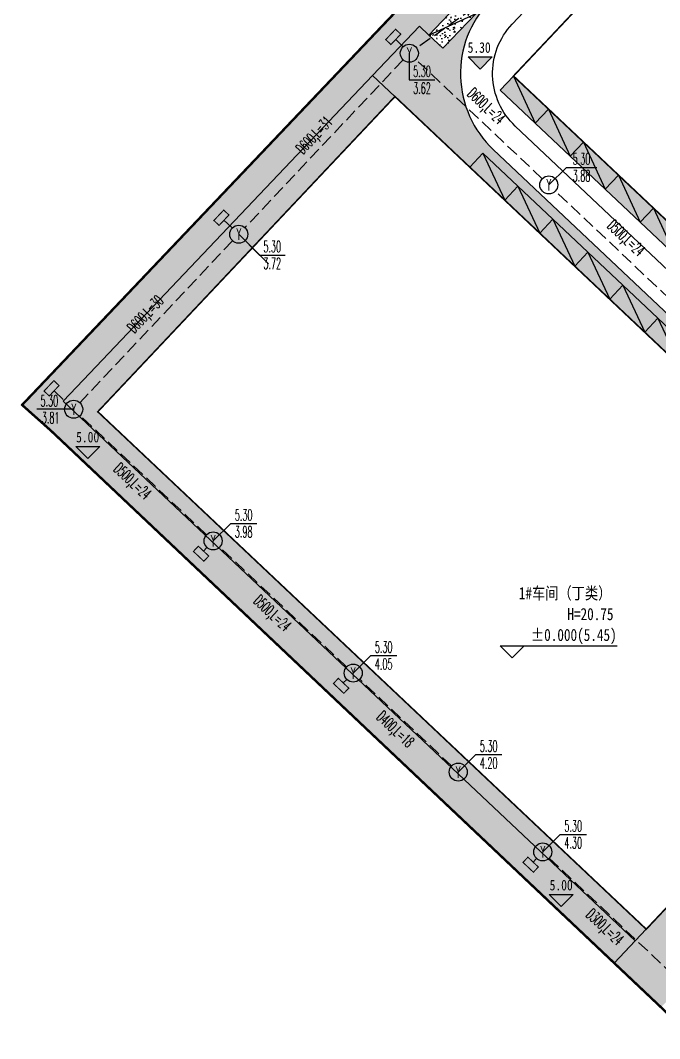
# Model space of a CAD drawing. Header units: millimetres. Extents: x 684548 to 687040, y 2544652 to 2545581.
# Drawn here: x 685263 to 685342.7, y 2545220.3 to 2545347.3 of the extents above; entities that cross this region are included whole.
import ezdxf

# ---------------------------------------------------------------- set-up
doc = ezdxf.new("R2010")
doc.units = ezdxf.units.MM
doc.header["$LTSCALE"] = 500
doc.linetypes.add('DASH', pattern=[0.35, 0.25, -0.1])
doc.linetypes.add('DOTE', pattern=[2.4200000000000004, 2, -0.2, 0.02, -0.2])
for name, color, linetype in [('4', 4, 'Continuous'), ('9', 9, 'Continuous'), ('DIM_ELEV', 3, 'Continuous'), ('PIPE-雨水', 222, 'DASH'), ('PLAN_道路', 4, 'Continuous'), ('TWT_ELEV', 3, 'Continuous'), ('TWT_LEAD', 3, 'Continuous'), ('TWT_SYMB', 3, 'Continuous'), ('TWT_TEXT', 7, 'Continuous'), ('WELL_雨水', 2, 'Continuous'), ('Z-道路中心线', 1, 'Continuous'), ('建筑', 4, 'Continuous')]:
    doc.layers.add(name, color=color, linetype=linetype)
doc.styles.add('-宋', font='simsun_0.shx', dxfattribs={"width": 0.8})
doc.styles.add('天正', font='simplex8.shx', dxfattribs={"width": 0.7, "bigfont": 'hztxt.shx'})
pattern_1 = [(50, (-685263.1360403113, -2545183.047005755), (2.186216027952048, -0.1912690264668369), [0.2286, -2.5146]), (355, (-685263.1360403113, -2545183.047005755), (-0.4229139117080038, 2.29267971458616), [0.18288, -2.01168]), (100.451, (-685262.9538563113, -2545183.062944756), (1.763310019991511, 2.101400253843503), [0.19428, -2.13708]), (46.18420000000001, (-685263.1360403113, -2545182.437405756), (3.252948490705559, -0.5045079351927257), [0.3428999999999997, -3.771899999999997]), (96.6356, (-685262.8649615115, -2545182.479447756), (2.848850813594846, 2.969106670680591), [0.2914200000000001, -3.20562]), (351.184, (-685263.1360403113, -2545182.437405756), (2.848855269767207, 2.969101414327173), [0.2743200000000001, -3.01752]), (21, (-685262.8312403111, -2545182.589805755), (1.819378558024599, -1.22718622220115), [0.2286, -2.5146]), (326, (-685262.8312403111, -2545182.589805755), (0.7416243401717652, 2.210255593467831), [0.18288, -2.01168]), (71.4514, (-685262.6796263113, -2545182.692070956), (2.560997889241493, 0.9830742925926895), [0.19428, -2.13708]), (37.5, (-685263.1360403113, -2545183.047005755), (0.0370632390071019, 1.014660466477837), [0, -1.987296, 0, -2.04216, 0, -2.0193]), (7.499999999999999, (-685263.1360403113, -2545183.047005755), (0.8018359501236689, 1.202166897817434), [0, -1.164336, 0, -1.941576, 0, -0.7696200000000001]), (327.5, (-685263.8157443114, -2545183.047005755), (1.627087142002457, -0.0687449279120812), [0, -0.7620000000000001, 0, -2.37744, 0, -3.15468]), (317.5, (-685264.1205443114, -2545183.047005755), (1.777550176632216, 0.3051178923999964), [0, -0.9906000000000001, 0, -1.578864, 0, -2.24028])]

# ---------------------------------------------------------------- blocks, each defined once
blk = doc.blocks.new('JHRTYJF')
at = {"layer": '4'}
blk.add_lwpolyline([(696832.7696694155, 2573175.729671441), (696826.7862608384, 2573175.795029064), (696826.8124098642, 2573178.188392429), (696832.7958184413, 2573178.123034807)], close=True, dxfattribs=at)
blk.add_lwpolyline([(696826.8124098642, 2573178.188392429), (696832.7696694155, 2573175.729671441)], dxfattribs=at)
blk = doc.blocks.new('A$C432F5CDB')
at = {"layer": '9', "linetype": 'Continuous'}
h = blk.add_hatch(dxfattribs=at)
h.set_pattern_fill('CROSS', color=256, scale=0.2)
h.set_pattern_definition([(0, (-685263.1372840717, -2544651.79451931), (1.27, 1.27), [0.635, -1.905]), (90, (-685262.8197840715, -2544652.11201931), (-1.27, 1.27), [0.635, -1.905])])
edge = h.paths.add_edge_path()
edge.add_line((76.56020402512513, 49.48240400943905), (5.266972386394627, 116.7228317474946))
edge.add_line((5.266972386394627, 116.7228317474946), (49.51763082528486, 163.641087017022))
edge.add_line((49.51763082528486, 163.641087017022), (50.83722008799668, 162.3866411070339))
edge.add_line((50.83722008799668, 162.3866411070339), (83.91833964956459, 197.1855670060031))
edge.add_line((83.91833964956459, 197.1855670060031), (86.10645232070237, 195.1218419009819))
edge.add_arc((87.47870594798587, 196.576805811841), 1.999999999873765, 226.675710782262, 316.4497892934749)
edge.add_line((88.92824766470585, 195.1988258371129), (89.36673518223688, 195.6629670043476))
edge.add_line((89.36673518223688, 195.6629670043476), (83.09013300260995, 201.3944233092479))
edge.add_line((83.09013300260995, 201.3944233092479), (82.00297671509907, 202.4279082906432))
edge.add_line((82.00297671509907, 202.4279082906432), (0.10797671508044, 116.2799082905985))
edge.add_line((0.10797671508044, 116.2799082905985), (3.675976715167053, 113.0999082908966))
edge.add_line((3.675976715167053, 113.0999082908966), (73.94708232930861, 46.71178079023957))
edge.add_line((73.94708232930861, 46.71178079023957), (74.16413855995052, 46.94191972073167))
edge.add_line((74.16413855995052, 46.94191972073167), (76.56020402512513, 49.48240400943905))
h = blk.add_hatch(dxfattribs=at)
h.set_pattern_fill('AR-CONC', color=256, scale=1.2)
h.set_pattern_definition(pattern_1)
h.paths.add_polyline_path([(85.6501683962997, 195.5241479440592), (52.57864899164997, 160.7351467474364), (50.83920306130313, 162.3887270609848), (83.91080933599733, 197.1776456753723)])
h = blk.add_hatch(dxfattribs=at)
h.set_pattern_fill('AR-CONC', color=256, scale=1.2)
h.set_pattern_definition(pattern_1)
edge = h.paths.add_edge_path()
edge.add_line((43.69205692526884, 157.4639072096906), (49.51961379882414, 163.6431729709729))
edge.add_line((49.51961379882414, 163.6431729709729), (52.44318848242983, 160.863920415286))
edge.add_line((52.44318848242983, 160.863920415286), (52.5786489918828, 160.7351467474364))
edge.add_line((52.5786489918828, 160.7351467474364), (85.65016839618328, 195.5241479440592))
edge.add_line((85.65016839618328, 195.5241479440592), (85.66517605446279, 195.541989151854))
edge.add_line((85.66517605446279, 195.541989151854), (85.71241615188772, 195.4974345108494))
edge.add_line((85.71241615188772, 195.4974345108494), (85.69627343770117, 195.480318821501))
edge.add_line((85.69627343770117, 195.480318821501), (80.10918409167789, 189.6031081727706))
edge.add_line((80.10918409167789, 189.6031081727706), (58.32023564609698, 166.5013351906091))
edge.add_arc((67.77733076689765, 157.5815060446038), 13.0000000045306, 136.6746168397116, 226.6757107645066)
edge.add_line((58.85768218291923, 148.1242406228557), (124.7377828651806, 85.98922376707196))
edge.add_line((124.7377828651806, 85.98922376707196), (122.2601081184111, 83.36221133451909))
edge.add_line((122.2601081184111, 83.36221133451909), (114.9852885634172, 90.22347947116941))
edge.add_line((114.9852885634172, 90.22347947116941), (108.2983697786694, 96.53026721253993))
edge.add_line((108.2983697786694, 96.53026721253993), (109.945082851802, 98.27621568599717))
edge.add_line((109.945082851802, 98.27621568599717), (57.56633209320717, 147.6773933903314))
edge.add_line((57.56633209320717, 147.6773933903314), (55.92153881757986, 145.9296342553571))
edge.add_line((55.92153881757986, 145.9296342553571), (46.60198474675417, 154.7193999555893))
edge.add_line((46.60198474675417, 154.7193999555893), (9.55113669950515, 115.435374462977))
edge.add_line((9.551136808702722, 115.4353743591346), (77.93444062536582, 50.93945387471467))
edge.add_line((77.93444062536582, 50.93945387471467), (101.913813776453, 76.3641434861347))
edge.add_line((101.913813776453, 76.3641434861347), (114.2640964217717, 89.45881868572906))
edge.add_line((114.2640964217717, 89.45881868572906), (114.9852885633008, 90.22347947210073))
edge.add_line((114.9852885633008, 90.22347947210073), (122.2601081182947, 83.36221133545041))
edge.add_line((122.2601081182947, 83.36221133545041), (101.1960149392252, 61.02851530117914))
edge.add_line((101.1960149392252, 61.02851530117914), (84.72897141252179, 43.56894837273284))
edge.add_line((84.72897141252179, 43.56894837273284), (83.29578840115573, 44.92678435472771))
edge.add_line((83.29578840115573, 44.92678435472771), (79.99944509344641, 41.43764107860625))
edge.add_line((79.99944509344641, 41.43764107860625), (79.77988607808948, 41.20524026639759))
edge.add_line((79.77988607808948, 41.20524026639759), (73.94906530273146, 46.71386674512177))
edge.add_line((73.94906530273146, 46.71386674512177), (76.56218699854799, 49.48448996432126))
edge.add_line((76.56218699854799, 49.48448996432126), (5.268955360050313, 116.7249177023768))
edge.add_line((5.268955360050313, 116.7249177023768), (6.652023647096939, 118.1913625700399))
edge.add_line((6.652023647096939, 118.1913625700399), (43.69205692526884, 157.4639072096906))
h = blk.add_hatch(dxfattribs=at)
h.set_pattern_fill('AR-CONC', color=256, scale=1.2)
h.set_pattern_definition([(50, (-685263.1373950907, -2545183.045798301), (2.186216027952048, -0.1912690264668369), [0.2286, -2.5146]), (355, (-685263.1373950907, -2545183.045798301), (-0.4229139117080038, 2.29267971458616), [0.18288, -2.01168]), (100.451, (-685262.9552110904, -2545183.061737301), (1.763310019991511, 2.101400253843503), [0.19428, -2.13708]), (46.18420000000001, (-685263.1373950907, -2545182.436198301), (3.252948490705559, -0.5045079351927257), [0.3428999999999994, -3.771899999999995]), (96.6356, (-685262.8663162906, -2545182.478240301), (2.848850813594846, 2.969106670680591), [0.2914200000000001, -3.20562]), (351.184, (-685263.1373950907, -2545182.436198301), (2.848855269767207, 2.969101414327173), [0.2743200000000001, -3.01752]), (21, (-685262.8325950906, -2545182.588598301), (1.819378558024599, -1.22718622220115), [0.2286, -2.5146]), (326, (-685262.8325950906, -2545182.588598301), (0.7416243401717652, 2.210255593467831), [0.18288, -2.01168]), (71.4514, (-685262.6809810906, -2545182.690863501), (2.560997889241493, 0.9830742925926895), [0.19428, -2.13708]), (37.5, (-685263.1373950907, -2545183.045798301), (0.0370632390071019, 1.014660466477837), [0, -1.987296, 0, -2.04216, 0, -2.0193]), (7.499999999999999, (-685263.1373950907, -2545183.045798301), (0.8018359501236689, 1.202166897817434), [0, -1.164336, 0, -1.941576, 0, -0.7696200000000001]), (327.5, (-685263.8170990905, -2545183.045798301), (1.627087142002457, -0.0687449279120812), [0, -0.7620000000000001, 0, -2.37744, 0, -3.15468]), (317.5, (-685264.1218990907, -2545183.045798301), (1.777550176632216, 0.3051178923999964), [0, -0.9906000000000001, 0, -1.578864, 0, -2.24028])])
h.paths.add_polyline_path([(9.549782029469498, 115.4365818137303), (77.9330858461326, 50.94066132931039), (101.9124589972198, 76.36535094073042), (114.2627416425384, 89.46002614032479), (117.206600928097, 93.08999306010082), (124.7353212351445, 85.98925765836611), (101.194660159992, 61.02972275577485), (84.72761663328856, 43.57015582732856), (83.2944336219225, 44.92799180932343), (79.99809031421319, 41.43884853320196), (79.77853129885625, 41.20644772099331), (73.94771052349824, 46.71507419971749), (76.56083221931476, 49.48569741891697), (5.267600580817088, 116.7261251569725), (6.650668867863714, 118.1925700246356), (43.69070214603562, 157.4651146642864), (46.60062996752095, 154.720607410185)])
h = blk.add_hatch(dxfattribs=at)
h.set_pattern_fill('AR-CONC', color=256, scale=1.2)
h.set_pattern_definition(pattern_1)
h.paths.add_polyline_path([(138.3041940637631, 81.42639764491469), (129.5744803334819, 89.65985363675281), (131.2211339317728, 91.4058581981808), (139.9508952414617, 83.17234628088772)])
h.paths.add_polyline_path([(120.8446573398541, 97.8934016362764), (122.4913585176691, 99.63935027224943), (61.38284209091216, 157.2740440028719), (59.73619051196147, 155.5280375373549)])
edge = h.paths.add_edge_path()
edge.add_line((108.2983697786694, 96.53026721253993), (109.9450753170531, 98.27621174091475))
edge.add_line((109.9450753170531, 98.27621174091475), (57.56633209134452, 147.6773933884687))
edge.add_line((57.56633209134452, 147.6773933884687), (55.91962539847009, 145.9314389037899))
edge.add_line((55.91962539847009, 145.9314389037899), (108.2983642646577, 96.53026136616245))
at = {"layer": 'TWT_ELEV'}
for points in [[(57.23924331984017, 158.1486258534714), (55.73924331984017, 159.6486258534714), (58.73924331984017, 159.6486258534714)], [(8.304358163033612, 109.5936360014602), (6.804358163033612, 111.0936360014602), (9.804358163033612, 111.0936360014602)], [(67.34322619589511, 53.75454159546643), (65.84322619589511, 55.25454159546644), (68.84322619589511, 55.25454159546644)]]:
    blk.add_hatch(color=256, dxfattribs=at).paths.add_polyline_path(points)
at = {"layer": '4', "ltscale": 2.5}
blk.add_line((77.93319686525501, 50.93937338516116), (73.94485695497133, 46.71768919564783), dxfattribs=at)
blk.add_lwpolyline([(43.81423884420655, 157.3477572323754), (49.66625780018512, 163.5036852988414), (50.8378482820699, 162.3899345151149)], dxfattribs=at)
at = {"layer": 'DIM_ELEV'}
for p, q in [((61.23196365649346, 84.76488660555331), (59.73196365649346, 86.26488660555333)), ((59.73196365649346, 86.26488660555333), (74.29781986493617, 86.26488660555333)), ((61.23196365649346, 84.76488660555331), (62.73196365649346, 86.26488660555333))]:
    blk.add_line(p, q, dxfattribs=at)
at = {"layer": 'PLAN_道路', "linetype": 'Continuous'}
for p, q in [((8.542412592913024, 120.2441820702515), (43.81423884420655, 157.3477572323754)), ((43.81423884420655, 157.3477572323754), (46.60198474675417, 154.7193999555893)), ((46.60198474675417, 154.7193999555893), (9.551136808819138, 115.4353743582032)), ((5.231099487864412, 116.7609046860598), (8.542412592913024, 120.2441820702515)), ((76.56218699854799, 49.48448996432126), (5.231099487864412, 116.7609046860598)), ((9.55113669950515, 115.435374462977), (9.551136808702722, 115.4353743591346)), ((9.551136808702722, 115.4353743591346), (77.93444062536582, 50.93945387471467)), ((9.551136808819138, 115.4353743582032), (9.551136699039489, 115.4353744625114)), ((9.551136699039489, 115.4353744625114), (9.55113669950515, 115.435374462977)), ((77.93444062536582, 50.93945387471467), (101.913813776453, 76.3641434861347)), ((73.94906530273146, 46.71386674512177), (76.56218699854799, 49.48448996432126)), ((79.77988607808948, 41.20524026639759), (73.94906530273146, 46.71386674512177))]:
    blk.add_line(p, q, dxfattribs=at)
blk.add_lwpolyline([(61.22884644847363, 163.7554411035962), (83.01793745718896, 186.8573652384802, -0.231662148471927), (90.42735080688728, 189.6407691235654, 0.0915313803440746), (95.12974384706467, 190.0490830070339), (91.41845417220611, 193.5493801920675, 0.2441045659668169), (80.10803737258539, 189.6019019018858), (58.31908892700448, 166.5001289197244, 0.4142191544745625), (58.85653546382673, 148.123034351971), (130.1127249586861, 80.9175430200994, 0.4139695228770031), (148.4822031569201, 81.44728245958686), (177.5989980282029, 112.2675512772985), (174.6636843171436, 115.036771918647), (145.5797286522575, 84.1996804755181, -0.4142142696238898), (132.857234818628, 83.8274683901109), (61.60104272409808, 151.0329621802084, -0.4142195416219512), (61.22884644870646, 163.7554411035962)], format="xyb", close=True, dxfattribs=at)
at = {"layer": 'TWT_ELEV'}
for p, q in [((57.23924331984017, 158.1486258534714), (55.73924331984017, 159.6486258534714)), ((55.73924331984017, 159.6486258534714), (58.73924331984017, 159.6486258534714)), ((57.23924331984017, 158.1486258534714), (58.73924331984017, 159.6486258534714)), ((8.304358163033612, 109.5936360014602), (6.804358163033612, 111.0936360014602)), ((6.804358163033612, 111.0936360014602), (9.804358163033612, 111.0936360014602)), ((8.304358163033612, 109.5936360014602), (9.804358163033612, 111.0936360014602)), ((67.34322619589511, 53.75454159546643), (65.84322619589511, 55.25454159546644)), ((65.84322619589511, 55.25454159546644), (68.84322619589511, 55.25454159546644)), ((67.34322619589511, 53.75454159546643), (68.84322619589511, 55.25454159546644))]:
    blk.add_line(p, q, dxfattribs=at)
at = {"layer": 'Z-道路中心线', "linetype": 'DOTE', "ltscale": 0.003, "const_width": 0.3}
blk.add_lwpolyline([(203.3197159285192, 88.01091375621036), (82.00371592841111, 202.4299137559719), (0.1087159283924848, 116.2819137559272), (3.676715928479097, 113.1019137562252), (83.72071592847351, 37.48091375594959), (86.83871592837386, 38.9549137558788), (91.2567159285536, 41.06591375591233), (93.5287159284344, 42.1589137557894), (110.7037159283645, 50.69691375596448), (134.6087159283925, 60.99691375624388)], close=True, dxfattribs=at)
at = {"layer": '建筑', "const_width": 0.2}
for points in [[(139.9496514813509, 83.17226579226553), (61.38160035002511, 157.2739616101607), (88.82667289650999, 186.3732398296706), (167.3939751333091, 112.2707499791868)], [(9.549893048591912, 115.435293869581), (77.93319686525501, 50.93937338516116), (114.98404480319, 90.22339898254722), (46.60074098652694, 154.7193194669671)]]:
    blk.add_lwpolyline(points, close=True, dxfattribs=at)
at = {"xscale": 1.002713087290779, "yscale": 1.002713087290779, "zscale": 1.002713087290779}
for p, rotation in [((1413531.325622082, -2268648.230152605), 47.07561434724278), ((-2263160.063116601, -1422255.258081885), 317.3014590761614), ((-2263155.69822051, -1422259.374846877), 317.3014590761614), ((-2263151.333324418, -1422263.49161187), 317.3014590761614), ((-2263163.8796266, -1422264.854732499), 317.3014590761614), ((-2263146.968428327, -1422267.608376862), 317.3014590761614), ((-2263159.514730509, -1422268.971497491), 317.3014590761614), ((-2263142.603532235, -1422271.725141854), 317.3014590761614), ((-2263155.149834418, -1422273.088262484), 317.3014590761614), ((-2263150.784938326, -1422277.205027477), 317.3014590761614), ((-2263146.420042234, -1422281.321792469), 317.3014590761614), ((-2263142.055146142, -1422285.438557461), 317.3014590761614)]:
    blk.add_blockref('JHRTYJF', p, dxfattribs=dict(at, rotation=rotation))
at = {"layer": 'DIM_ELEV', "color": 7, "style": '-宋', "width": 0.8}
for s, p in [('1#车间（丁类）', (62.04992956957752, 92.06488660555333)), ('H=20.75', (68.09887471725683, 89.46488660555333)), ('%%p0.000(5.45)', (63.56216585649736, 86.86488660555331))]:
    blk.add_text(s, height=1.51054852320675, dxfattribs=at).set_placement(p)
at = {"layer": 'TWT_ELEV', "color": 7, "style": '-宋', "width": 0.8}
for s, p in [('5.30', (55.6637146480703, 160.1736258534714)), ('5.00', (6.84803322989914, 111.6186360014602)), ('5.00', (65.88690126276065, 55.77954159546643))]:
    blk.add_text(s, height=1.321729957805907, dxfattribs=at).set_placement(p)
blk = doc.blocks.new('$TwtSys$00000187')
blk.add_circle((0, 0, 1e-08), 0.5)

msp = doc.modelspace()

# ---------------------------------------------------------------- linework, layer by layer
at = {"layer": '4', "ltscale": 2.5}
msp.add_line((685290.2608236377, 2545320.609931833), (685293.9682067143, 2545316.902548756), dxfattribs=at)
at = {"layer": '4', "linetype": 'Continuous', "const_width": 0.136}
for points in [[(685308.5884345282, 2545344.858420259), (685309.8131708904, 2545346.15697555), (685310.4624485361, 2545345.544607369), (685309.237712174, 2545344.246052078)], [(685287.1621219827, 2545322.3193889), (685288.3868583449, 2545323.617944191), (685289.0361359905, 2545323.00557601), (685287.8113996283, 2545321.707020719)], [(685265.984520178, 2545301.059409279), (685267.2092565403, 2545302.35796457), (685267.8585341859, 2545301.745596389), (685266.6337978238, 2545300.447041098)], [(685285.2227304147, 2545281.723776393), (685286.5212857052, 2545280.499040031), (685285.9089175242, 2545279.849762386), (685284.610362234, 2545281.074498748)], [(685302.6821309241, 2545265.256556414), (685303.9806862144, 2545264.031820051), (685303.3683180335, 2545263.382542406), (685302.0697627433, 2545264.607278768)], [(685326.3160744444, 2545242.96570611), (685327.6146297348, 2545241.740969748), (685327.0022615539, 2545241.091692102), (685325.7037062636, 2545242.316428464)]]:
    msp.add_lwpolyline(points, close=True, dxfattribs=at)
at = {"layer": 'PIPE-雨水', "linetype": 'DASH', "ltscale": 0.0125}
for p, q in [((685330.2587235759, 2545356.296939711), (685312.451825303, 2545343.807869534)), ((685309.8473731887, 2545344.892459387), (685310.7463498479, 2545343.968292566)), ((685310.7588859083, 2545342.343466197), (685291.03271657, 2545321.428348781)), ((685328.1060669424, 2545327.528533349), (685312.3491882394, 2545342.389982209)), ((685345.5654674519, 2545311.061313369), (685329.7428857402, 2545325.984731475)), ((685288.4210606564, 2545322.353428042), (685289.444251608, 2545321.38377621)), ((685289.4889309723, 2545319.791514633), (685270.4489118917, 2545299.60389037)), ((685267.2461660048, 2545301.096318744), (685268.8616520109, 2545299.560586905)), ((685286.2523231704, 2545283.152140168), (685270.4954294075, 2545298.013573062)), ((685286.2988274274, 2545281.561808804), (685285.8730785243, 2545281.110398601)), ((685303.7117118248, 2545266.68490762), (685287.8891421288, 2545281.608338466)), ((685303.7346254734, 2545265.117510895), (685303.2953302175, 2545264.67821564)), ((685316.8062615852, 2545254.334491976), (685305.348530001, 2545265.141105088)), ((685327.3921714571, 2545242.80373852), (685326.9664225539, 2545242.352328317)), ((685328.9824735213, 2545242.850254784), (685344.805055233, 2545227.926836677))]:
    msp.add_line(p, q, dxfattribs=at)
at = {"layer": 'TWT_LEAD'}
for p, q in [((685311.5307788406, 2545343.161883145), (685311.5307788406, 2545339.861198662)), ((685311.5307788406, 2545339.861198662), (685314.7251330344, 2545339.861198662)), ((685328.9244730726, 2545326.756634713), (685331.1085639511, 2545328.940725592)), ((685331.1085639511, 2545328.940725592), (685334.9304645691, 2545328.940725592)), ((685290.2608236377, 2545320.609931833), (685292.8554448588, 2545318.015310612)), ((685292.8554448588, 2545318.015310612), (685296.0497990526, 2545318.015310612)), ((685268.2615745786, 2545298.785473169), (685265.067220385, 2545298.785473169)), ((685269.6770192266, 2545298.785473169), (685268.2615745786, 2545298.785473169)), ((685287.0707168237, 2545282.380228305), (685289.2548077024, 2545284.564319184)), ((685289.2548077024, 2545284.564319184), (685292.525166691, 2545284.564319184)), ((685304.530117333, 2545265.913008326), (685306.7142082117, 2545268.097099205)), ((685306.7142082117, 2545268.097099205), (685309.9845672004, 2545268.097099205)), ((685317.624667715, 2545253.562593341), (685319.8087585936, 2545255.74668422)), ((685319.8087585936, 2545255.74668422), (685323.0791175824, 2545255.74668422)), ((685328.1640608535, 2545243.622158022), (685330.3481517321, 2545245.8062489)), ((685330.3481517321, 2545245.8062489), (685333.6185107209, 2545245.8062489))]:
    msp.add_line(p, q, dxfattribs=at)
at = {"layer": 'TWT_SYMB'}
for points in [[(685322.5989164151, 2545333.410033069, 0, 0, 0), (685319.2831603212, 2545336.537361809, 0.4000000000000001, 0, 0), (685318.1919477894, 2545337.566563058, 0, 0, 0)], [(685298.3616632369, 2545329.927803428, 0, 0, 0), (685301.6345154347, 2545333.397851038, 0.4000000000000001, 0, 0), (685302.6637166834, 2545334.48906357, 0, 0, 0)], [(685340.0254654203, 2545316.973797712, 0, 0, 0), (685336.7097093263, 2545320.101126453, 0.4000000000000001, 0, 0), (685335.6184967946, 2545321.130327701, 0, 0, 0)], [(685277.4347834297, 2545307.73959844, 0, 0, 0), (685280.7076356277, 2545311.20964605, 0.4000000000000001, 0, 0), (685281.7368368763, 2545312.300858582, 0, 0, 0)], [(685280.0585898217, 2545288.30657294, 0, 0, 0), (685276.742833727, 2545291.43390168, 0.4000000000000001, 0, 0), (685275.6516211951, 2545292.463102929, 0, 0, 0)], [(685297.4851405096, 2545271.870339368, 0, 0, 0), (685294.1693844148, 2545274.997668108, 0.4000000000000001, 0, 0), (685293.0781718829, 2545276.026869357, 0, 0, 0)], [(685312.7621093257, 2545257.461514857, 0, 0, 0), (685309.4463532311, 2545260.588843597, 0.4000000000000001, 0, 0), (685308.3551406992, 2545261.618044846, 0, 0, 0)], [(685334.5476172797, 2545236.914057464, 0, 0, 0), (685337.8633733743, 2545233.786728724, 0.4000000000000001, 0, 0), (685338.9545859062, 2545232.757527475, 0, 0, 0)]]:
    msp.add_lwpolyline(points, format="xyseb", dxfattribs=at)

# ---------------------------------------------------------------- block references
at = {"layer": '4', "ltscale": 2.5}
msp.add_blockref('A$C432F5CDB', (685263.1372840717, 2545183.047086244), dxfattribs=at)
at = {"layer": 'WELL_雨水', "xscale": 2.25, "yscale": 2.25, "zscale": 2.25}
for p in [(685311.5307788406, 2545343.161883145), (685328.9244763415, 2545326.756632412), (685290.2608236377, 2545320.609931833), (685269.6770192266, 2545298.785473169), (685287.0707200927, 2545282.380226004), (685304.5301206022, 2545265.913006025), (685317.624670984, 2545253.56259104), (685328.1640641225, 2545243.62215572)]:
    msp.add_blockref('$TwtSys$00000187', p, dxfattribs=at)

# ---------------------------------------------------------------- texts
at = {"layer": 'TWT_LEAD', "color": 7, "style": '天正', "width": 0.525}
for s, p in [('5.30', (685312.0079559376, 2545340.211198662)), ('3.62', (685312.0079559376, 2545338.111198662)), ('5.30', (685331.8995142601, 2545329.290725592)), ('3.88', (685331.8995142601, 2545327.190725592)), ('5.30', (685293.3326219555, 2545318.365310612)), ('3.72', (685293.3326219555, 2545316.265310612)), ('5.30', (685265.5443974818, 2545299.135473169)), ('3.81', (685265.7018974817, 2545297.035473169)), ('5.30', (685289.7699871968, 2545284.914319184)), ('3.98', (685289.7699871968, 2545282.814319184)), ('5.30', (685307.2293877061, 2545268.447099205)), ('4.05', (685307.2293877061, 2545266.347099205)), ('5.30', (685320.3239380879, 2545256.09668422)), ('4.20', (685320.3239380879, 2545253.99668422)), ('5.30', (685330.8633312265, 2545246.156248901)), ('4.30', (685330.8633312265, 2545244.0562489))]:
    msp.add_text(s, height=1.4, dxfattribs=at).set_placement(p)
at = {"layer": 'TWT_SYMB', "color": 7, "style": '天正', "width": 0.525}
for s, rotation, p in [('D600,L=24', 316.6751317273676, (685318.6670407961, 2545337.966149455)), ('D600,L=31', 46.6751317347699, (685298.282220176, 2545330.487276842)), ('D500,L=24', 316.6751317273676, (685336.0935898011, 2545321.529914099)), ('D600,L=30', 46.6751317347699, (685277.2472742382, 2545308.184494539)), ('D500,L=24', 316.6751317358599, (685274.5629000826, 2545291.204652507)), ('D500,L=24', 316.6751317358599, (685291.9894507703, 2545274.768418935)), ('D400,L=18', 316.6751317358599, (685307.330073651, 2545260.299557684)), ('D300,L=24', 316.6751317358599, (685333.4588961671, 2545235.655607042))]:
    msp.add_text(s, height=1.4, rotation=rotation, dxfattribs=at).set_placement(p)
at = {"layer": 'TWT_TEXT', "style": '天正', "width": 0.525}
for p in [(685311.2507788406, 2545342.461883145), (685328.6444763414, 2545326.056632412), (685289.9808236377, 2545319.909931833), (685269.3970192265, 2545298.085473169), (685286.7907200927, 2545281.680226004), (685304.250120602, 2545265.213006024), (685317.344670984, 2545252.862591039), (685327.8840641225, 2545242.92215572)]:
    msp.add_text('Y', height=1.4, dxfattribs=at).set_placement(p)

doc.saveas('drawing.dxf')
